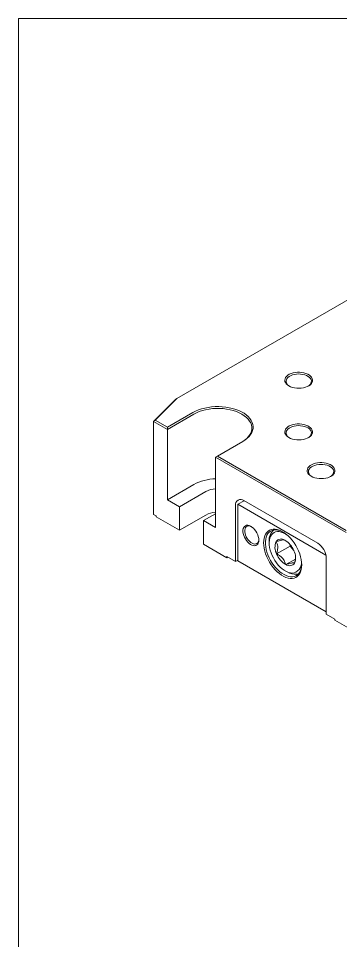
# Model space of a CAD drawing. Header units: millimetres. Extents: x 2 to 278, y 1 to 215.
# Drawn here: x 1.6 to 33.4, y 123.5 to 214.6 of the extents above; entities that cross this region are included whole.
import ezdxf

# ---------------------------------------------------------------- set-up
doc = ezdxf.new("R2010")
doc.units = ezdxf.units.MM

msp = doc.modelspace()

# ---------------------------------------------------------------- linework, layer by layer
at = {"color": 7, "linetype": 'Continuous', "lineweight": 18}
for p, q in [((1.579, 214.645), (277.989, 214.645)), ((1.579, 214.645), (1.579, 0.903)), ((50.097, 196.051), (17.26, 177.094)), ((14.951, 174.828), (17.159, 177.036)), ((17.26, 177.094), (15.109, 174.944)), ((17.159, 177.036), (17.26, 177.094)), ((16.313, 174.249), (18.828, 175.7)), ((18.918, 175.545), (16.313, 174.041)), ((14.951, 174.828), (15.109, 174.944)), ((14.951, 174.828), (14.951, 165.645)), ((16.313, 174.041), (14.951, 174.828)), ((15.109, 174.944), (16.313, 174.249)), ((16.313, 174.041), (16.313, 174.249)), ((16.313, 167.083), (16.313, 174.041)), ((23.767, 172.849), (21.252, 171.397)), ((21.073, 171.294), (21.252, 171.397)), ((21.252, 171.397), (33.991, 164.043)), ((21.073, 164.335), (21.073, 171.294)), ((33.991, 163.836), (21.073, 171.294)), ((18.918, 168.586), (16.313, 167.083)), ((17.503, 166.396), (20.107, 167.899)), ((16.313, 167.083), (17.503, 166.396)), ((23.899, 166.991), (23.289, 166.639)), ((31.18, 162.788), (23.884, 167)), ((17.503, 164.068), (17.503, 166.396)), ((23.042, 166.514), (23.042, 160.974)), ((23.289, 166.639), (23.289, 161.039)), ((23.289, 166.639), (31.99, 161.616)), ((14.951, 165.645), (15.191, 165.506)), ((15.191, 165.403), (15.191, 165.506)), ((17.503, 164.068), (15.191, 165.403)), ((20.107, 165.571), (17.503, 164.068)), ((21.073, 165.709), (19.883, 165.022)), ((19.883, 162.694), (19.883, 165.022)), ((19.883, 165.022), (21.073, 164.335)), ((22.195, 161.359), (19.883, 162.694)), ((26.379, 163.011), (26.379, 162.807)), ((28.441, 162.503), (27.115, 161.738)), ((27.995, 163.047), (27.914, 163.098)), ((28.433, 162.671), (28.441, 162.503)), ((28.441, 162.503), (28.809, 162.076)), ((22.195, 161.463), (23.042, 160.974)), ((22.195, 161.359), (22.195, 161.463)), ((22.285, 161.411), (22.195, 161.359)), ((32.022, 155.79), (32.022, 161.33)), ((23.289, 161.117), (23.042, 160.974)), ((23.289, 161.039), (32.022, 155.997)), ((28.967, 161.223), (28.026, 160.68)), ((27.97, 160.052), (28.146, 159.95)), ((32.022, 155.79), (32.868, 155.301)), ((32.868, 155.198), (32.868, 155.301)), ((35.181, 153.863), (32.868, 155.198))]:
    msp.add_line(p, q, dxfattribs=at)
at = {"color": 7, "linetype": 'Continuous', "lineweight": 18, "flags": 128}
for points in [[(28.327, 178.333), (28.184, 178.43), (28.069, 178.54), (27.986, 178.658), (27.938, 178.783), (27.924, 178.911), (27.946, 179.038), (28.004, 179.162), (28.095, 179.278), (28.217, 179.385), (28.367, 179.479), (28.542, 179.558), (28.736, 179.62), (28.945, 179.663), (29.163, 179.686), (29.384, 179.688), (29.603, 179.67), (29.815, 179.632), (30.013, 179.575), (30.193, 179.5), (30.35, 179.41), (30.479, 179.306), (30.578, 179.192), (30.644, 179.069), (30.675, 178.943), (30.671, 178.815), (30.631, 178.689), (30.557, 178.569), (30.45, 178.457), (30.313, 178.356), (30.15, 178.269), (29.965, 178.199), (29.763, 178.146), (29.549, 178.113), (29.329, 178.1), (29.107, 178.108), (28.891, 178.136), (28.686, 178.184), (28.496, 178.25), (28.327, 178.333)], [(30.228, 178.307), (30.321, 178.374), (30.429, 178.48), (30.504, 178.595), (30.544, 178.715), (30.548, 178.837), (30.517, 178.958), (30.451, 179.074), (30.351, 179.182), (30.222, 179.279), (30.065, 179.362), (29.887, 179.428), (29.692, 179.476), (29.486, 179.505), (29.274, 179.513), (29.064, 179.5), (28.86, 179.466), (28.668, 179.414), (28.495, 179.343), (28.345, 179.256), (28.223, 179.156), (28.131, 179.046), (28.074, 178.928), (28.051, 178.806), (28.065, 178.684), (28.114, 178.565), (28.197, 178.453), (28.312, 178.35), (28.374, 178.307)], [(18.828, 175.7), (19.09, 175.837), (19.375, 175.958), (19.68, 176.061), (20.002, 176.147), (20.337, 176.213), (20.681, 176.259), (21.032, 176.285), (21.386, 176.29), (21.739, 176.274), (22.087, 176.238), (22.427, 176.182), (22.755, 176.106), (23.069, 176.012), (23.364, 175.9), (23.639, 175.77), (23.889, 175.626), (24.112, 175.468), (24.307, 175.297), (24.471, 175.116), (24.602, 174.927), (24.699, 174.73), (24.762, 174.529), (24.789, 174.326), (24.78, 174.121), (24.735, 173.919), (24.655, 173.72), (24.541, 173.527), (24.393, 173.341), (24.213, 173.165), (24.004, 173), (23.767, 172.849)], [(23.677, 172.797), (23.913, 172.948), (24.12, 173.113), (24.296, 173.289), (24.439, 173.474), (24.548, 173.668), (24.621, 173.867), (24.658, 174.069), (24.658, 174.272), (24.621, 174.475), (24.548, 174.674), (24.439, 174.867), (24.296, 175.053), (24.12, 175.229), (23.913, 175.393), (23.677, 175.545), (23.415, 175.681), (23.13, 175.8), (22.825, 175.902), (22.503, 175.985), (22.168, 176.047), (21.824, 176.09), (21.473, 176.111), (21.121, 176.111), (20.771, 176.09), (20.426, 176.047), (20.091, 175.985), (19.769, 175.902), (19.464, 175.8), (19.179, 175.681), (18.918, 175.545)], [(28.326, 173.229), (28.182, 173.327), (28.068, 173.436), (27.985, 173.555), (27.936, 173.68), (27.923, 173.808), (27.945, 173.935), (28.003, 174.058), (28.093, 174.175), (28.216, 174.282), (28.366, 174.376), (28.54, 174.455), (28.734, 174.516), (28.943, 174.559), (29.161, 174.582), (29.383, 174.585), (29.602, 174.567), (29.814, 174.529), (30.012, 174.472), (30.192, 174.397), (30.348, 174.307), (30.478, 174.203), (30.577, 174.088), (30.643, 173.966), (30.674, 173.84), (30.67, 173.712), (30.63, 173.586), (30.555, 173.465), (30.448, 173.353), (30.312, 173.253), (30.149, 173.166), (29.964, 173.095), (29.762, 173.043), (29.548, 173.01), (29.327, 172.997), (29.106, 173.005), (28.89, 173.033), (28.684, 173.08), (28.495, 173.147), (28.326, 173.229)], [(30.226, 173.204), (30.32, 173.271), (30.427, 173.377), (30.502, 173.491), (30.543, 173.611), (30.547, 173.734), (30.516, 173.855), (30.449, 173.971), (30.35, 174.079), (30.22, 174.176), (30.064, 174.259), (29.886, 174.325), (29.691, 174.373), (29.485, 174.402), (29.273, 174.409), (29.062, 174.396), (28.858, 174.363), (28.667, 174.31), (28.494, 174.24), (28.344, 174.153), (28.222, 174.053), (28.13, 173.943), (28.072, 173.825), (28.05, 173.703), (28.063, 173.581), (28.112, 173.462), (28.196, 173.349), (28.311, 173.247), (28.373, 173.204)], [(30.536, 169.403), (30.392, 169.5), (30.277, 169.609), (30.195, 169.728), (30.146, 169.853), (30.133, 169.981), (30.155, 170.108), (30.212, 170.231), (30.303, 170.348), (30.425, 170.455), (30.576, 170.549), (30.75, 170.628), (30.944, 170.69), (31.153, 170.732), (31.371, 170.756), (31.592, 170.758), (31.812, 170.74), (32.023, 170.702), (32.222, 170.645), (32.402, 170.57), (32.558, 170.48), (32.688, 170.376), (32.787, 170.261), (32.853, 170.139), (32.884, 170.013), (32.879, 169.885), (32.839, 169.759), (32.765, 169.638), (32.658, 169.526), (32.521, 169.426), (32.359, 169.339), (32.174, 169.268), (31.972, 169.216), (31.758, 169.183), (31.537, 169.17), (31.316, 169.178), (31.1, 169.206), (30.894, 169.253), (30.704, 169.32), (30.536, 169.403)], [(32.436, 169.377), (32.53, 169.444), (32.637, 169.55), (32.712, 169.664), (32.752, 169.784), (32.757, 169.907), (32.725, 170.028), (32.659, 170.144), (32.56, 170.252), (32.43, 170.349), (32.274, 170.432), (32.096, 170.498), (31.901, 170.546), (31.694, 170.575), (31.483, 170.582), (31.272, 170.569), (31.068, 170.536), (30.877, 170.483), (30.704, 170.413), (30.554, 170.326), (30.431, 170.226), (30.34, 170.116), (30.282, 169.998), (30.26, 169.876), (30.273, 169.754), (30.322, 169.635), (30.405, 169.522), (30.52, 169.42), (30.583, 169.377)], [(25.354, 163.1), (25.342, 162.946), (25.304, 162.81), (25.243, 162.699), (25.16, 162.615), (25.058, 162.562), (24.941, 162.54), (24.811, 162.551), (24.674, 162.594), (24.533, 162.668), (24.394, 162.77), (24.26, 162.898), (24.135, 163.047), (24.025, 163.212), (23.933, 163.388), (23.86, 163.569), (23.811, 163.75), (23.786, 163.924), (23.786, 164.087), (23.811, 164.233), (23.86, 164.356), (23.933, 164.454), (24.025, 164.523), (24.135, 164.561), (24.26, 164.567), (24.394, 164.54), (24.533, 164.481), (24.674, 164.392), (24.811, 164.277), (24.941, 164.138), (25.058, 163.981), (25.16, 163.809), (25.243, 163.63), (25.304, 163.448), (25.342, 163.27), (25.354, 163.1)], [(24.615, 164.433), (24.559, 164.459), (24.431, 164.497), (24.31, 164.503), (24.202, 164.476), (24.111, 164.418), (24.04, 164.331), (23.99, 164.218), (23.965, 164.082), (23.965, 163.929), (23.99, 163.765), (24.04, 163.595), (24.111, 163.425), (24.202, 163.262), (24.31, 163.111), (24.431, 162.978), (24.559, 162.868), (24.691, 162.784), (24.822, 162.73), (24.947, 162.708), (25.062, 162.718), (25.162, 162.76), (25.244, 162.833), (25.304, 162.934), (25.342, 163.059), (25.353, 163.155)], [(29.597, 160.651), (29.585, 160.405), (29.546, 160.178), (29.484, 159.972), (29.397, 159.789), (29.287, 159.633), (29.156, 159.506), (29.006, 159.408), (28.838, 159.343), (28.654, 159.309), (28.458, 159.309), (28.252, 159.341), (28.039, 159.406), (27.821, 159.502), (27.602, 159.629), (27.384, 159.784), (27.171, 159.966), (26.965, 160.171), (26.769, 160.398), (26.585, 160.643), (26.417, 160.903), (26.267, 161.174), (26.136, 161.452), (26.026, 161.735), (25.939, 162.018), (25.876, 162.297), (25.838, 162.568), (25.826, 162.828), (25.838, 163.074), (25.876, 163.301), (25.939, 163.507), (26.026, 163.69), (26.136, 163.846), (26.267, 163.973), (26.417, 164.071), (26.585, 164.136), (26.769, 164.17), (26.965, 164.17), (27.171, 164.138), (27.384, 164.073), (27.602, 163.977), (27.821, 163.85), (28.039, 163.695), (28.252, 163.514), (28.458, 163.308), (28.654, 163.081), (28.838, 162.836), (29.006, 162.576), (29.156, 162.305), (29.287, 162.027), (29.397, 161.744), (29.484, 161.461), (29.546, 161.182), (29.585, 160.911), (29.597, 160.651)], [(27.757, 163.89), (27.642, 163.949), (27.431, 164.034), (27.226, 164.088), (27.029, 164.11), (26.842, 164.099), (26.67, 164.055), (26.513, 163.98), (26.374, 163.874), (26.255, 163.739), (26.158, 163.576), (26.084, 163.389), (26.034, 163.179), (26.008, 162.949), (26.008, 162.704), (26.034, 162.445), (26.084, 162.177), (26.158, 161.904), (26.255, 161.629), (26.374, 161.357), (26.513, 161.091), (26.67, 160.834), (26.842, 160.591), (27.029, 160.365), (27.226, 160.159), (27.431, 159.975), (27.642, 159.818), (27.854, 159.688), (28.066, 159.587), (28.275, 159.517), (28.476, 159.48), (28.668, 159.475), (28.848, 159.502), (29.014, 159.561), (29.162, 159.652), (29.291, 159.773), (29.399, 159.922), (29.485, 160.097), (29.547, 160.296), (29.585, 160.517), (29.597, 160.704)], [(28.11, 163.638), (27.968, 163.727), (27.765, 163.829), (27.565, 163.899), (27.371, 163.937), (27.188, 163.94), (27.017, 163.91), (26.862, 163.847), (26.725, 163.751), (26.608, 163.625), (26.514, 163.471), (26.444, 163.29), (26.399, 163.087), (26.38, 162.864), (26.386, 162.624), (26.419, 162.373), (26.477, 162.114), (26.56, 161.851), (26.666, 161.589), (26.793, 161.331), (26.94, 161.083), (27.103, 160.848), (27.281, 160.63), (27.47, 160.433), (27.668, 160.26), (27.87, 160.113), (28.074, 159.996), (28.276, 159.909), (28.473, 159.855), (28.662, 159.835), (28.839, 159.848), (28.839, 159.848)], [(29.293, 159.775), (29.284, 159.772), (29.113, 159.724)]]:
    msp.add_lwpolyline(points, dxfattribs=at)
at = {"color": 7, "linetype": 'Continuous', "lineweight": 18}
for centre, radius, start, end in [((21.148, 164.468), 4.684, 90.92266, 118.44257), ((21.224, 165.82), 2.36, 93.66644, 118.22642), ((23.558, 166.593), 0.522, 51.32581, 188.68494), ((21.214, 163.525), 2.327, 93.48563, 118.40723), ((27.686, 163.123), 1.312, 132.4274, 184.88195), ((27.56, 162.609), 0.604, 54.03629, 145.95494), ((28.371, 162.402), 1.42, 157.41438, 207.85782), ((26.83, 161.244), 2.148, 21.73706, 59.66981), ((30.202, 161.251), 1.822, 2.4763, 57.5237), ((29.11, 162.533), 2.148, 201.73706, 239.66981), ((27.569, 161.376), 1.42, 337.41438, 27.85782), ((28.38, 161.168), 0.604, 234.03629, 325.95494), ((28.48, 160.89), 1.102, 289.02165, 12.86552), ((28.951, 161.211), 1.496, 237.45844, 276.20665)]:
    msp.add_arc(centre, radius, start, end, dxfattribs=at)
for points, knots in [([(27.914, 163.098), (27.893, 163.105), (27.851, 163.118), (27.752, 163.12), (27.623, 163.104), (27.453, 163.065), (27.262, 163.012), (27.125, 162.968), (27.06, 162.947)], [0, 0, 0, 0, 0.1804908, 0.3435164, 0.5062359, 0.6751144, 0.8443638, 1, 1, 1, 1]), ([(27.06, 162.947), (27.095, 162.883), (27.168, 162.752), (27.222, 162.529), (27.229, 162.3), (27.2, 162.045), (27.147, 161.854), (27.115, 161.738)], [0, 0, 0, 0, 0.216185, 0.439761, 0.593416, 0.752208, 1, 1, 1, 1]), ([(27.115, 161.738), (27.21, 161.684), (27.401, 161.574), (27.631, 161.382), (27.797, 161.182), (27.932, 160.955), (27.99, 160.784), (28.026, 160.68)], [0, 0, 0, 0, 0.2161847, 0.4397605, 0.5934165, 0.7522078, 1, 1, 1, 1]), ([(28.88, 160.83), (28.91, 160.932), (28.96, 161.101), (28.973, 161.261), (28.978, 161.324)], [0, 0, 0, 0, 0.6054, 1, 1, 1, 1]), ([(28.026, 160.68), (28.091, 160.701), (28.228, 160.745), (28.419, 160.798), (28.589, 160.836), (28.718, 160.852), (28.818, 160.851), (28.859, 160.837), (28.88, 160.83)], [0, 0, 0, 0, 0.155636, 0.324886, 0.493764, 0.656484, 0.819509, 1, 1, 1, 1])]:
    msp.add_open_spline(points, degree=3, knots=knots, dxfattribs=at)

doc.saveas('drawing.dxf')
